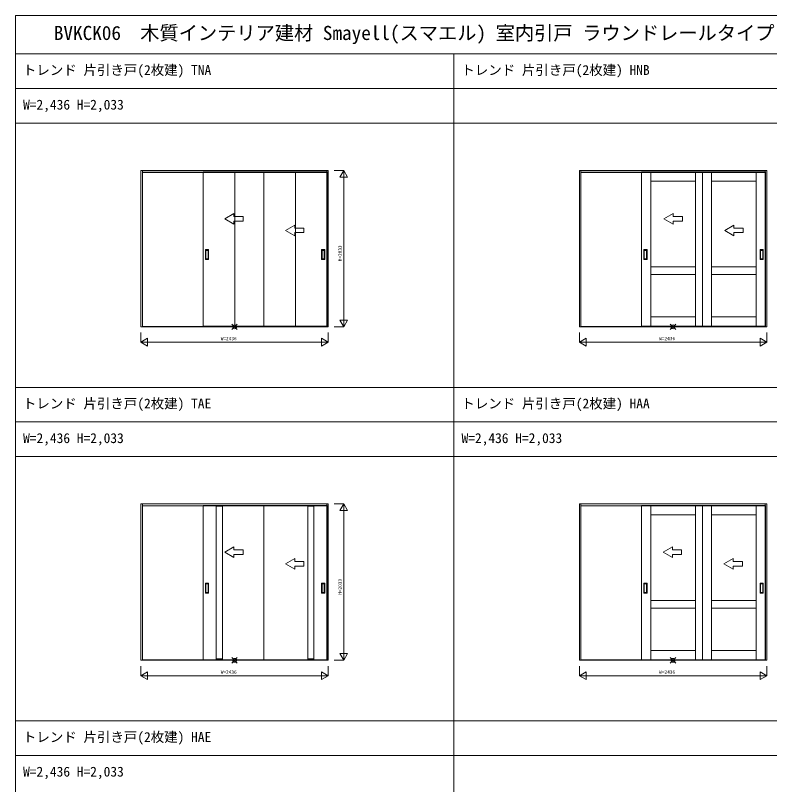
# Model space of a CAD drawing. Units: millimetres, scale not verified. Extents: x -14341 to 14341, y -10000 to 10000.
# Drawn here: x -14341 to -4535, y 1 to 10000 of the extents above; entities that cross this region are included whole.
import ezdxf
from ezdxf.enums import TextEntityAlignment as Align

# ---------------------------------------------------------------- set-up
doc = ezdxf.new("R2010")
doc.units = ezdxf.units.MM
doc.header["$LTSCALE"] = 50
doc.layers.add('0-0_0', color=7, linetype='Continuous')
for name, color, linetype, lineweight in [('0-1_YKK_F1', 7, 'Continuous', 18), ('0-2_YKK_IN', 1, 'Continuous', 18), ('0-3_YKK_A1', 4, 'Continuous', 18), ('0-4_YKK_N1', 2, 'Continuous', 18)]:
    doc.layers.add(name, color=color, linetype=linetype, lineweight=lineweight)
doc.styles.add('ＭＳ ゴシック', font='')
doc.styles.get('ＭＳ ゴシック').set_extended_font_data('MS Gothic')

msp = doc.modelspace()

# ---------------------------------------------------------------- linework, layer by layer
at = {"layer": '0-1_YKK_F1'}
for p, q in [((-14340.51, -10000), (-14340.51, 10000)), ((-14340.51, 10000), (14340.51, 10000)), ((-14340.51, 9500), (14159.49, 9500)), ((-8640.51, -10000), (-8640.51, 9500)), ((-14340.51, 9050), (14159.49, 9050)), ((-14340.51, 8600), (14159.49, 8600)), ((-14340.51, 5165), (14159.49, 5165)), ((-14340.51, 4715), (14159.49, 4715)), ((-14340.51, 4265), (14159.49, 4265)), ((-14340.51, 830), (14159.49, 830)), ((-14340.51, 380), (14159.49, 380))]:
    msp.add_line(p, q, dxfattribs=at)
at = {"layer": '0-2_YKK_IN'}
for p, q in [((-11525.86, 5917.14), (-11455.15, 5987.86)), ((-11525.86, 5987.86), (-11455.15, 5917.14)), ((-5825.86, 5917.14), (-5755.15, 5987.86)), ((-5825.86, 5987.86), (-5755.15, 5917.14)), ((-11525.86, 1582.14), (-11455.15, 1652.86)), ((-11525.86, 1652.86), (-11455.15, 1582.14)), ((-5825.86, 1582.14), (-5755.15, 1652.86)), ((-5825.86, 1652.86), (-5755.15, 1582.14))]:
    msp.add_line(p, q, dxfattribs=at)
for centre in [(-11490.51, 5952.5), (-5790.51, 5952.5), (-11490.51, 1617.5), (-5790.51, 1617.5)]:
    msp.add_circle(centre, 25, dxfattribs=at)
at = {"layer": '0-3_YKK_A1'}
for p, q in [((-12708.51, 7985.5), (-10272.51, 7985.5)), ((-12708.51, 5952.5), (-12708.51, 7985.5)), ((-12688.51, 7985.5), (-12688.51, 7955.5)), ((-12688.51, 7961.5), (-10292.51, 7961.5)), ((-12688.51, 7958.5), (-10292.51, 7958.5)), ((-12688.51, 5956.5), (-12688.51, 7955.5)), ((-11489.01, 7964.5), (-11489.01, 5960.5)), ((-10699.01, 7964.5), (-10699.01, 5960.5)), ((-10292.51, 7985.5), (-10292.51, 7955.5)), ((-10292.51, 5956.5), (-10292.51, 7955.5)), ((-10289.01, 5960.5), (-10289.01, 7964.5)), ((-10272.51, 5952.5), (-10272.51, 7985.5)), ((-7008.51, 7985.5), (-4572.51, 7985.5)), ((-7008.51, 5952.5), (-7008.51, 7985.5)), ((-6988.51, 7985.5), (-6988.51, 7955.5)), ((-6988.51, 7961.5), (-4592.51, 7961.5)), ((-6988.51, 7958.5), (-4592.51, 7958.5)), ((-6988.51, 5956.5), (-6988.51, 7955.5)), ((-4592.51, 7985.5), (-4592.51, 7955.5)), ((-4592.51, 5956.5), (-4592.51, 7955.5)), ((-4572.51, 5952.5), (-4572.51, 7985.5)), ((-11619.01, 7356), (-11499.01, 7425.28)), ((-11499.01, 7386), (-11499.01, 7425.28)), ((-5909.01, 7356), (-5789.01, 7425.28)), ((-5789.01, 7386), (-5789.01, 7425.28)), ((-11619.01, 7356), (-11499.01, 7286.72)), ((-11499.01, 7286.72), (-11499.01, 7326)), ((-5909.01, 7356), (-5789.01, 7286.72)), ((-5789.01, 7286.72), (-5789.01, 7326)), ((-10829.01, 7206), (-10709.01, 7275.28)), ((-10829.01, 7206), (-10709.01, 7136.72)), ((-10709.01, 7236), (-10709.01, 7275.28)), ((-5119.01, 7206), (-4999.01, 7275.28)), ((-5119.01, 7206), (-4999.01, 7136.72)), ((-4999.01, 7236), (-4999.01, 7275.28)), ((-10709.01, 7136.72), (-10709.01, 7176)), ((-4999.01, 7136.72), (-4999.01, 7176)), ((-11870.01, 6826.5), (-11870.01, 6954.5)), ((-11829.01, 6955.5), (-11869.01, 6955.5)), ((-11864.01, 6836.5), (-11864.01, 6944.5)), ((-11863.01, 6945.5), (-11835.01, 6945.5)), ((-11834.01, 6944.5), (-11834.01, 6836.5)), ((-11828.01, 6826.5), (-11828.01, 6954.5)), ((-10360.01, 6826.5), (-10360.01, 6954.5)), ((-10359.01, 6955.5), (-10319.01, 6955.5)), ((-10354.01, 6944.5), (-10354.01, 6836.5)), ((-10325.01, 6945.5), (-10353.01, 6945.5)), ((-10324.01, 6836.5), (-10324.01, 6944.5)), ((-10318.01, 6826.5), (-10318.01, 6954.5)), ((-6170.01, 6826.5), (-6170.01, 6954.5)), ((-6129.01, 6955.5), (-6169.01, 6955.5)), ((-6164.01, 6836.5), (-6164.01, 6944.5)), ((-6163.01, 6945.5), (-6135.01, 6945.5)), ((-6134.01, 6944.5), (-6134.01, 6836.5)), ((-6128.01, 6826.5), (-6128.01, 6954.5)), ((-4660.01, 6826.5), (-4660.01, 6954.5)), ((-4659.01, 6955.5), (-4619.01, 6955.5)), ((-4654.01, 6944.5), (-4654.01, 6836.5)), ((-4625.01, 6945.5), (-4653.01, 6945.5)), ((-4624.01, 6836.5), (-4624.01, 6944.5)), ((-4618.01, 6826.5), (-4618.01, 6954.5)), ((-11829.01, 6825.5), (-11869.01, 6825.5)), ((-11835.01, 6835.5), (-11863.01, 6835.5)), ((-10359.01, 6825.5), (-10319.01, 6825.5)), ((-10353.01, 6835.5), (-10325.01, 6835.5)), ((-6129.01, 6825.5), (-6169.01, 6825.5)), ((-6135.01, 6835.5), (-6163.01, 6835.5)), ((-4659.01, 6825.5), (-4619.01, 6825.5)), ((-4653.01, 6835.5), (-4625.01, 6835.5)), ((-6079.01, 6730.5), (-5499.01, 6730.5)), ((-5289.01, 6730.5), (-4709.01, 6730.5)), ((-5499.01, 6630.5), (-6079.01, 6630.5)), ((-4709.01, 6630.5), (-5289.01, 6630.5)), ((-6079.01, 6080.5), (-5499.01, 6080.5)), ((-5289.01, 6080.5), (-4709.01, 6080.5)), ((-10272.51, 5952.5), (-12708.51, 5952.5)), ((-12688.51, 5952.5), (-12688.51, 5956.5)), ((-10292.51, 5956.5), (-12688.51, 5956.5)), ((-11899.01, 5960.5), (-11079.01, 5960.5)), ((-11109.01, 5960.5), (-10289.01, 5960.5)), ((-10292.51, 5952.5), (-10292.51, 5956.5)), ((-4572.51, 5952.5), (-7008.51, 5952.5)), ((-6988.51, 5952.5), (-6988.51, 5956.5)), ((-4592.51, 5956.5), (-6988.51, 5956.5)), ((-5499.01, 5960.5), (-6079.01, 5960.5)), ((-4709.01, 5960.5), (-5289.01, 5960.5)), ((-4592.51, 5952.5), (-4592.51, 5956.5)), ((-12708.51, 3650.5), (-10272.51, 3650.5)), ((-12708.51, 1617.5), (-12708.51, 3650.5)), ((-12688.51, 3650.5), (-12688.51, 3620.5)), ((-12688.51, 3626.5), (-10292.51, 3626.5)), ((-12688.51, 3623.5), (-10292.51, 3623.5)), ((-12688.51, 1621.5), (-12688.51, 3620.5)), ((-10859.01, 3629.5), (-10539.01, 3629.5)), ((-10539.01, 1625.5), (-10539.01, 3629.5)), ((-10459.01, 1625.5), (-10459.01, 3629.5)), ((-10459.01, 3629.5), (-10289.01, 3629.5)), ((-10292.51, 3650.5), (-10292.51, 3620.5)), ((-10292.51, 1621.5), (-10292.51, 3620.5)), ((-10289.01, 3629.5), (-10289.01, 1625.5)), ((-10272.51, 1617.5), (-10272.51, 3650.5)), ((-7008.51, 3650.5), (-4572.51, 3650.5)), ((-7008.51, 1617.5), (-7008.51, 3650.5)), ((-6988.51, 3650.5), (-6988.51, 3620.5)), ((-6988.51, 3626.5), (-4592.51, 3626.5)), ((-6988.51, 3623.5), (-4592.51, 3623.5)), ((-6988.51, 1621.5), (-6988.51, 3620.5)), ((-4592.51, 3650.5), (-4592.51, 3620.5)), ((-4592.51, 1621.5), (-4592.51, 3620.5)), ((-4572.51, 1617.5), (-4572.51, 3650.5)), ((-11619.01, 3021), (-11499.01, 3090.28)), ((-11619.01, 3021), (-11499.01, 2951.72)), ((-11499.01, 3051), (-11499.01, 3090.28)), ((-5919.01, 3021), (-5799.01, 3090.28)), ((-5919.01, 3021), (-5799.01, 2951.72)), ((-5799.01, 3051), (-5799.01, 3090.28)), ((-11499.01, 2951.72), (-11499.01, 2991)), ((-10829.01, 2871), (-10709.01, 2940.28)), ((-10709.01, 2901), (-10709.01, 2940.28)), ((-5799.01, 2951.72), (-5799.01, 2991)), ((-5129.01, 2871), (-5009.01, 2940.28)), ((-5009.01, 2901), (-5009.01, 2940.28)), ((-10829.01, 2871), (-10709.01, 2801.72)), ((-10709.01, 2801.72), (-10709.01, 2841)), ((-5129.01, 2871), (-5009.01, 2801.72)), ((-5009.01, 2801.72), (-5009.01, 2841)), ((-11870.01, 2491.5), (-11870.01, 2619.5)), ((-11829.01, 2620.5), (-11869.01, 2620.5)), ((-11864.01, 2501.5), (-11864.01, 2609.5)), ((-11863.01, 2610.5), (-11835.01, 2610.5)), ((-11834.01, 2609.5), (-11834.01, 2501.5)), ((-11828.01, 2491.5), (-11828.01, 2619.5)), ((-10360.01, 2491.5), (-10360.01, 2619.5)), ((-10359.01, 2620.5), (-10319.01, 2620.5)), ((-10354.01, 2609.5), (-10354.01, 2501.5)), ((-10325.01, 2610.5), (-10353.01, 2610.5)), ((-10324.01, 2501.5), (-10324.01, 2609.5)), ((-10318.01, 2491.5), (-10318.01, 2619.5)), ((-6170.01, 2491.5), (-6170.01, 2619.5)), ((-6129.01, 2620.5), (-6169.01, 2620.5)), ((-6164.01, 2501.5), (-6164.01, 2609.5)), ((-6163.01, 2610.5), (-6135.01, 2610.5)), ((-6134.01, 2609.5), (-6134.01, 2501.5)), ((-6128.01, 2491.5), (-6128.01, 2619.5)), ((-4660.01, 2491.5), (-4660.01, 2619.5)), ((-4659.01, 2620.5), (-4619.01, 2620.5)), ((-4654.01, 2609.5), (-4654.01, 2501.5)), ((-4625.01, 2610.5), (-4653.01, 2610.5)), ((-4624.01, 2501.5), (-4624.01, 2609.5)), ((-4618.01, 2491.5), (-4618.01, 2619.5)), ((-11835.01, 2500.5), (-11863.01, 2500.5)), ((-10353.01, 2500.5), (-10325.01, 2500.5)), ((-6135.01, 2500.5), (-6163.01, 2500.5)), ((-4653.01, 2500.5), (-4625.01, 2500.5)), ((-11829.01, 2490.5), (-11869.01, 2490.5)), ((-10359.01, 2490.5), (-10319.01, 2490.5)), ((-6129.01, 2490.5), (-6169.01, 2490.5)), ((-4659.01, 2490.5), (-4619.01, 2490.5)), ((-5499.01, 2395.5), (-6079.01, 2395.5)), ((-4709.01, 2395.5), (-5289.01, 2395.5)), ((-6079.01, 2295.5), (-5499.01, 2295.5)), ((-5289.01, 2295.5), (-4709.01, 2295.5)), ((-5499.01, 1745.5), (-6079.01, 1745.5)), ((-4709.01, 1745.5), (-5289.01, 1745.5)), ((-10272.51, 1617.5), (-12708.51, 1617.5)), ((-12688.51, 1617.5), (-12688.51, 1621.5)), ((-10292.51, 1621.5), (-12688.51, 1621.5)), ((-11729.01, 1636), (-11649.01, 1636)), ((-11649.01, 1626), (-11729.01, 1626)), ((-11109.01, 1625.5), (-10859.01, 1625.5)), ((-10539.01, 1625.5), (-10859.01, 1625.5)), ((-10459.01, 1636), (-10539.01, 1636)), ((-10539.01, 1626), (-10459.01, 1626)), ((-10289.01, 1625.5), (-10459.01, 1625.5)), ((-10292.51, 1617.5), (-10292.51, 1621.5)), ((-4572.51, 1617.5), (-7008.51, 1617.5)), ((-6988.51, 1617.5), (-6988.51, 1621.5)), ((-4592.51, 1621.5), (-6988.51, 1621.5)), ((-6079.01, 1625.5), (-5499.01, 1625.5)), ((-5499.01, 1625.5), (-5379.01, 1625.5)), ((-5289.01, 1625.5), (-4709.01, 1625.5)), ((-4592.51, 1617.5), (-4592.51, 1621.5))]:
    msp.add_line(p, q, dxfattribs=at)
for points in [[(-11079.01, 7964.5), (-11899.01, 7964.5), (-11899.01, 5960.5)], [(-10289.01, 7964.5), (-11109.01, 7964.5), (-11109.01, 5960.5)], [(-5379.01, 5960.5), (-5499.01, 5960.5), (-5499.01, 7964.5), (-5379.01, 7964.5)], [(-11499.01, 7386), (-11379.01, 7386), (-11379.01, 7326), (-11499.01, 7326)], [(-5789.01, 7386), (-5669.01, 7386), (-5669.01, 7326), (-5789.01, 7326)], [(-10709.01, 7236), (-10589.01, 7236), (-10589.01, 7176), (-10709.01, 7176)], [(-4999.01, 7236), (-4879.01, 7236), (-4879.01, 7176), (-4999.01, 7176)], [(-11079.01, 1625.5), (-11649.01, 1625.5), (-11649.01, 3629.5), (-11079.01, 3629.5)], [(-10850.08, 3629.5), (-11109.01, 3629.5), (-11109.01, 1625.5)], [(-6079.01, 3509.5), (-5499.01, 3509.5), (-5499.01, 3629.5), (-6079.01, 3629.5)], [(-5379.01, 3629.5), (-5499.01, 3629.5), (-5499.01, 1625.5)], [(-5289.01, 3509.5), (-4709.01, 3509.5), (-4709.01, 3629.5), (-5289.01, 3629.5)], [(-11499.01, 3051), (-11379.01, 3051), (-11379.01, 2991), (-11499.01, 2991)], [(-5799.01, 3051), (-5679.01, 3051), (-5679.01, 2991), (-5799.01, 2991)], [(-10709.01, 2901), (-10589.01, 2901), (-10589.01, 2841), (-10709.01, 2841)], [(-5009.01, 2901), (-4889.01, 2901), (-4889.01, 2841), (-5009.01, 2841)]]:
    msp.add_lwpolyline(points, dxfattribs=at)
for points in [[(-6079.01, 5960.5), (-6199.01, 5960.5), (-6199.01, 7964.5), (-6079.01, 7964.5)], [(-5499.01, 7844.5), (-6079.01, 7844.5), (-6079.01, 7964.5), (-5499.01, 7964.5)], [(-5289.01, 5960.5), (-5409.01, 5960.5), (-5409.01, 7964.5), (-5289.01, 7964.5)], [(-4709.01, 7844.5), (-5289.01, 7844.5), (-5289.01, 7964.5), (-4709.01, 7964.5)], [(-4589.01, 5960.5), (-4709.01, 5960.5), (-4709.01, 7964.5), (-4589.01, 7964.5)], [(-11899.01, 1625.5), (-11729.01, 1625.5), (-11729.01, 3629.5), (-11899.01, 3629.5)], [(-11649.01, 3629), (-11729.01, 3629), (-11729.01, 3619), (-11649.01, 3619)], [(-10539.01, 3629), (-10459.01, 3629), (-10459.01, 3619), (-10539.01, 3619)], [(-6199.01, 1625.5), (-6079.01, 1625.5), (-6079.01, 3629.5), (-6199.01, 3629.5)], [(-5409.01, 1625.5), (-5289.01, 1625.5), (-5289.01, 3629.5), (-5409.01, 3629.5)], [(-4709.01, 1625.5), (-4589.01, 1625.5), (-4589.01, 3629.5), (-4709.01, 3629.5)]]:
    msp.add_lwpolyline(points, close=True, dxfattribs=at)
for centre, start, end in [((-11869.01, 6954.5), 90, 180), ((-11863.01, 6944.5), 90, 180), ((-11835.01, 6944.5), 0, 90), ((-11829.01, 6954.5), 0, 90), ((-10359.01, 6954.5), 90, 180), ((-10353.01, 6944.5), 90, 180), ((-10325.01, 6944.5), 360, 90), ((-10319.01, 6954.5), 0, 90), ((-6169.01, 6954.5), 90, 180), ((-6163.01, 6944.5), 90, 180), ((-6135.01, 6944.5), 0, 90), ((-6129.01, 6954.5), 0, 90), ((-4659.01, 6954.5), 90, 180), ((-4653.01, 6944.5), 90, 180), ((-4625.01, 6944.5), 360, 90), ((-4619.01, 6954.5), 0, 90), ((-11869.01, 6826.5), 180, 270), ((-11863.01, 6836.5), 180, 270), ((-11835.01, 6836.5), 270, 0), ((-11829.01, 6826.5), 270, 0), ((-10359.01, 6826.5), 180, 270), ((-10353.01, 6836.5), 180, 270), ((-10325.01, 6836.5), 270, 360), ((-10319.01, 6826.5), 270, 0), ((-6169.01, 6826.5), 180, 270), ((-6163.01, 6836.5), 180, 270), ((-6135.01, 6836.5), 270, 0), ((-6129.01, 6826.5), 270, 0), ((-4659.01, 6826.5), 180, 270), ((-4653.01, 6836.5), 180, 270), ((-4625.01, 6836.5), 270, 360), ((-4619.01, 6826.5), 270, 0), ((-11869.01, 2619.5), 90, 180), ((-11863.01, 2609.5), 90, 180), ((-11835.01, 2609.5), 0, 90), ((-11829.01, 2619.5), 0, 90), ((-10359.01, 2619.5), 90, 180), ((-10353.01, 2609.5), 90, 180), ((-10325.01, 2609.5), 360, 90), ((-10319.01, 2619.5), 0, 90), ((-6169.01, 2619.5), 90, 180), ((-6163.01, 2609.5), 90, 180), ((-6135.01, 2609.5), 0, 90), ((-6129.01, 2619.5), 0, 90), ((-4659.01, 2619.5), 90, 180), ((-4653.01, 2609.5), 90, 180), ((-4625.01, 2609.5), 360, 90), ((-4619.01, 2619.5), 0, 90), ((-11863.01, 2501.5), 180, 270), ((-11835.01, 2501.5), 270, 0), ((-10353.01, 2501.5), 180, 270), ((-10325.01, 2501.5), 270, 360), ((-6163.01, 2501.5), 180, 270), ((-6135.01, 2501.5), 270, 0), ((-4653.01, 2501.5), 180, 270), ((-4625.01, 2501.5), 270, 360), ((-11869.01, 2491.5), 180, 270), ((-11829.01, 2491.5), 270, 0), ((-10359.01, 2491.5), 180, 270), ((-10319.01, 2491.5), 270, 0), ((-6169.01, 2491.5), 180, 270), ((-6129.01, 2491.5), 270, 0), ((-4659.01, 2491.5), 180, 270), ((-4619.01, 2491.5), 270, 0)]:
    msp.add_arc(centre, 1, start, end, dxfattribs=at)
at = {"layer": '0-4_YKK_N1'}
for p, q in [((-10197.51, 7985.5), (-10072.51, 7985.5)), ((-10122.51, 7898.9), (-10022.51, 7898.9)), ((-10072.51, 7985.5), (-10072.51, 5952.5)), ((-10122.51, 6039.1), (-10022.51, 6039.1)), ((-10197.51, 5952.5), (-10072.51, 5952.5)), ((-12708.51, 5752.5), (-12621.91, 5802.5)), ((-12621.91, 5802.5), (-12621.91, 5702.5)), ((-10359.11, 5802.5), (-10272.51, 5752.5)), ((-10272.51, 5877.5), (-10272.51, 5752.5)), ((-7008.51, 5752.5), (-6921.91, 5802.5)), ((-6921.91, 5802.5), (-6921.91, 5702.5)), ((-4659.11, 5802.5), (-4572.51, 5752.5)), ((-4572.51, 5877.5), (-4572.51, 5752.5)), ((-12708.51, 5752.5), (-12621.91, 5702.5)), ((-7008.51, 5752.5), (-6921.91, 5702.5)), ((-10197.51, 3650.5), (-10072.51, 3650.5)), ((-10072.51, 3650.5), (-10072.51, 1617.5)), ((-10122.51, 3563.9), (-10022.51, 3563.9)), ((-10122.51, 1704.1), (-10022.51, 1704.1)), ((-10197.51, 1617.5), (-10072.51, 1617.5)), ((-10272.51, 1542.5), (-10272.51, 1417.5)), ((-4572.51, 1542.5), (-4572.51, 1417.5)), ((-12708.51, 1417.5), (-12621.91, 1467.5)), ((-12708.51, 1417.5), (-12621.91, 1367.5)), ((-12621.91, 1467.5), (-12621.91, 1367.5)), ((-10359.11, 1467.5), (-10272.51, 1417.5)), ((-7008.51, 1417.5), (-6921.91, 1467.5)), ((-7008.51, 1417.5), (-6921.91, 1367.5)), ((-6921.91, 1467.5), (-6921.91, 1367.5)), ((-4659.11, 1467.5), (-4572.51, 1417.5))]:
    msp.add_line(p, q, dxfattribs=at)
for points in [[(-10122.51, 7898.9), (-10072.51, 7985.5), (-10022.51, 7898.9)], [(-10122.51, 6039.1), (-10072.51, 5952.5), (-10022.51, 6039.1)], [(-12708.51, 5877.5), (-12708.51, 5752.5), (-10272.51, 5752.5)], [(-10359.11, 5802.5), (-10359.11, 5702.5), (-10272.51, 5752.5)], [(-7008.51, 5877.5), (-7008.51, 5752.5), (-4572.51, 5752.5)], [(-4659.11, 5802.5), (-4659.11, 5702.5), (-4572.51, 5752.5)], [(-10122.51, 3563.9), (-10072.51, 3650.5), (-10022.51, 3563.9)], [(-10122.51, 1704.1), (-10072.51, 1617.5), (-10022.51, 1704.1)], [(-12708.51, 1542.5), (-12708.51, 1417.5), (-10272.51, 1417.5)], [(-7008.51, 1542.5), (-7008.51, 1417.5), (-4572.51, 1417.5)], [(-10359.11, 1467.5), (-10359.11, 1367.5), (-10272.51, 1417.5)], [(-4659.11, 1467.5), (-4659.11, 1367.5), (-4572.51, 1417.5)]]:
    msp.add_lwpolyline(points, dxfattribs=at)

# ---------------------------------------------------------------- texts
at = {"layer": '0-0_0', "style": 'ＭＳ ゴシック'}
for s, height, p in [('BVKCK06  木質インテリア建材 Smayell(スマエル) 室内引戸 ラウンドレールタイプ トレンド 片引き戸(2枚建) 呼称幅(W)243 意匠図', 183.3, (-13840.51, 9625)), ('トレンド 片引き戸(2枚建) TNA', 128.3, (-14242.51, 9187.5)), ('トレンド 片引き戸(2枚建) HNB', 128.3, (-8542.51, 9187.5)), ('W=2,436 H=2,033', 128.3, (-14240.51, 8737.5)), ('トレンド 片引き戸(2枚建) TAE', 128.3, (-14242.51, 4852.5)), ('トレンド 片引き戸(2枚建) HAA', 128.3, (-8542.51, 4852.5)), ('W=2,436 H=2,033', 128.3, (-14240.51, 4402.5)), ('W=2,436 H=2,033', 128.3, (-8540.51, 4402.5)), ('トレンド 片引き戸(2枚建) HAE', 128.3, (-14242.51, 517.5)), ('W=2,436 H=2,033', 128.3, (-14240.51, 67.5))]:
    msp.add_text(s, height=height, dxfattribs=at).set_placement(p, align=Align.BOTTOM_LEFT)
at = {"layer": '0-4_YKK_N1', "color": 7, "style": 'ＭＳ ゴシック'}
for p in [(-10084.51, 6804), (-10084.51, 2469)]:
    msp.add_text('H=2033', height=43.99, rotation=90, dxfattribs=at).set_placement(p, align=Align.BOTTOM_LEFT)
for p in [(-11670.51, 5764.5), (-5970.51, 5764.5), (-11670.51, 1429.5), (-5970.51, 1429.5)]:
    msp.add_text('W=2436', height=43.99, dxfattribs=at).set_placement(p, align=Align.BOTTOM_LEFT)

doc.saveas('drawing.dxf')
